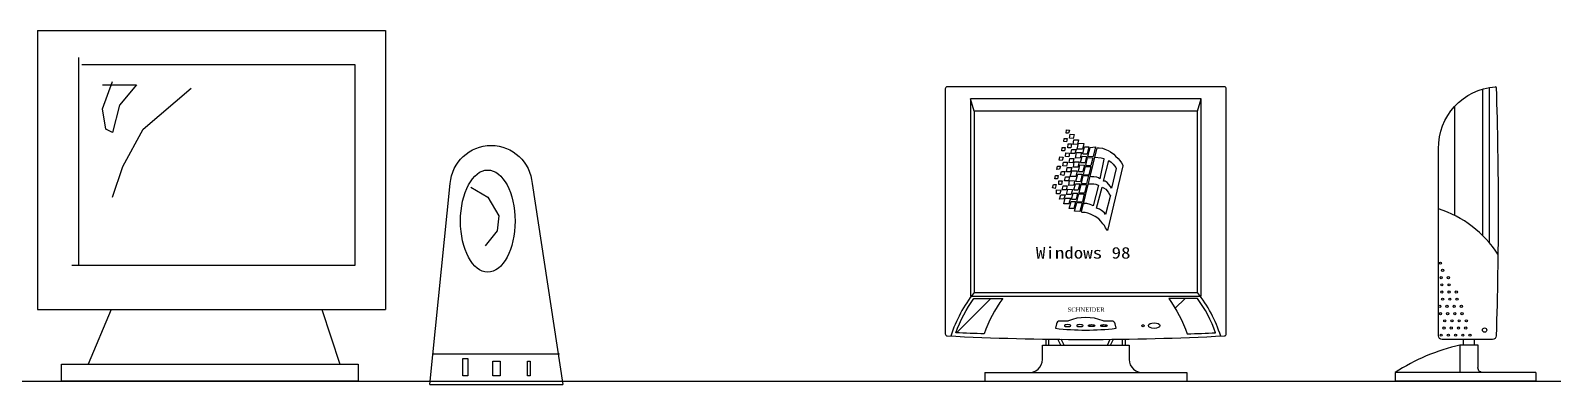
# Model space of a CAD drawing. Header units: millimetres. Extents: x 4513 to 24862, y 3359 to 11488.
# Drawn here: x 9544 to 11655, y 10876 to 11367 of the extents above; entities that cross this region are included whole.
import ezdxf

# ---------------------------------------------------------------- set-up
doc = ezdxf.new("R2010")
doc.units = ezdxf.units.MM
doc.layers.add('dwgmodels.com', color=169, linetype='Continuous')
doc.styles.add('STYLE1', font='SimSun.ttf')
doc.styles.add('STYLE4', font='dutcheb.ttf')
pattern_1 = [(44.99999999999999, (-27637.76580486088, 2385.938268150261), (-44.90128060534576, 44.90128060534576), [])]

msp = doc.modelspace()

# ---------------------------------------------------------------- hatches: boundary and pattern name
h = msp.add_hatch()
h.set_pattern_fill('ANSI31,_O', color=256, scale=20)
h.set_pattern_definition(pattern_1)
edge = h.paths.add_edge_path()
edge.add_arc((11047.05173370009, 10883.02369010966), 191.095128754489, 144.0373740621317, 160.7939079606203)
edge.add_arc((11007.41011840109, 14697.35876021706), 3754.113040612058, 267.2489413729513, 267.8503211526298, ccw=False)
edge.add_arc((11007.64918142069, 10882.84850248529), 191.681697345242, 144.0998640370224, 160.26543970776, ccw=False)
edge.add_line((10852.37929157806, 10995.24571955675), (10892.37929161531, 10995.24571955675))
h = msp.add_hatch()
h.set_pattern_fill('ANSI31,_O', color=256, scale=20)
h.set_pattern_definition(pattern_1)
edge = h.paths.add_edge_path()
edge.add_arc((10967.76850504541, 10883.02369010966), 191.095128754489, 19.206092039379712, 35.962625937868324, ccw=False)
edge.add_arc((11007.4101203444, 14697.35876021706), 3754.113040612058, 272.1496788473702, 272.7510586270487)
edge.add_arc((11007.17105732481, 10882.84850248529), 191.681697345242, 19.73456029224005, 35.90013596297759)
edge.add_line((11162.44094716744, 10995.24571955675), (11122.44094713019, 10995.24571955675))

# ---------------------------------------------------------------- linework, layer by layer
for p, q in [((11557.67157059522, 11285.86931248259), (11557.67157059522, 11082.877926844)), ((11566.852111047, 11288.03800012515), (11566.852111047, 11073.10423629946)), ((10852.41011940302, 11255.24571956607), (10847.41011939836, 11272.24571955862)), ((11162.41011934248, 11255.24571956607), (11167.41011934714, 11272.24571955862)), ((11519.14558853382, 11261.84035485034), (11519.14558853382, 11110.37782180478)), ((10977.22447025949, 11212.94905108056), (10977.64455285282, 11217.35716677626)), ((10980.58493030616, 11212.73912528245), (10977.22447025949, 11212.94905108056)), ((10977.64455285282, 11217.35716677626), (10981.42509549284, 11217.35716677626)), ((10980.3749391845, 11224.914039044), (10980.58493030616, 11229.53208052326)), ((10983.52530764309, 11224.49418743321), (10980.3749391845, 11224.914039044)), ((10980.58493030616, 11229.53208052326), (10984.78555553952, 11228.90236835059)), ((10981.42509549284, 11217.35716677626), (10980.58493030616, 11212.73912528245)), ((10984.78555553952, 11228.90236835059), (10983.52530764309, 11224.49418743321)), ((10984.99554666118, 11217.77701838705), (10985.83571184785, 11223.23469785164)), ((10990.03633719762, 11217.35716677626), (10984.99554666118, 11217.77701838705)), ((10985.83571184785, 11223.23469785164), (10991.29648462762, 11223.02483727521)), ((10989.82624560953, 11208.96072177397), (10990.87640191787, 11215.46796502202)), ((10991.29648462762, 11223.02483727521), (10990.03633719762, 11217.35716677626)), ((10990.87640191787, 11215.46796502202), (10997.17733988432, 11215.46796502202)), ((10997.17733988432, 11215.46796502202), (10995.91709198789, 11209.38050814852)), ((10970.50344958329, 11187.12987342855), (10971.55360589163, 11191.74791492237)), ((10971.55360589163, 11191.74791492237), (10975.96422224664, 11191.5379891097)), ((10974.28399222331, 11200.35428572277), (10974.70407493306, 11204.76246665471)), ((10977.85454385807, 11200.35428572277), (10974.28399222331, 11200.35428572277)), ((10974.70407493306, 11204.76246665471), (10978.69470916116, 11204.76246665471)), ((10975.96422224664, 11191.5379891097), (10974.91416652114, 11186.71002181777)), ((10978.69470916116, 11204.76246665471), (10977.85454385807, 11200.35428572277)), ((10979.11469128807, 11192.1677665186), (10979.74476500308, 11197.41552018508)), ((10983.73539923118, 11191.74791492237), (10979.11469128807, 11192.1677665186)), ((10979.74476500308, 11197.41552018508), (10984.78555553952, 11196.78580801241)), ((10982.47525191759, 11204.55254084204), (10983.10532551618, 11210.01028555742)), ((10986.6757765681, 11204.55254084204), (10982.47525191759, 11204.55254084204)), ((10983.10532551618, 11210.01028555742), (10987.72593299286, 11210.01028555742)), ((10984.78555553952, 11196.78580801241), (10983.73539923118, 11191.74791492237)), ((10987.72593299286, 11210.01028555742), (10986.6757765681, 11204.55254084204)), ((10986.88586827261, 11196.5758822143), (10988.1460155862, 11202.24348747701)), ((10992.34664093596, 11196.5758822143), (10986.88586827261, 11196.5758822143)), ((10988.1460155862, 11202.24348747701), (10994.23686196455, 11202.24348747701)), ((10995.91709198789, 11209.38050814852), (10989.82624560953, 11208.96072177397)), ((10994.23686196455, 11202.24348747701), (10992.34664093596, 11196.5758822143)), ((10993.18670565621, 11190.06863896624), (10994.6569446743, 11197.83537179587)), ((10994.6569446743, 11197.83537179587), (11001.37786465125, 11197.83537179587)), ((10995.51983878841, 11202.50266561465), (10997.41197077451, 11210.82350340561)), ((11002.89929404748, 11202.69178149005), (10995.51983878841, 11202.50266561465)), ((10997.41197077451, 11210.82350340561), (11004.79142591716, 11210.25615576486)), ((11001.37786465125, 11197.83537179587), (10999.48764362266, 11190.27849952813)), ((11000.23359249239, 11183.96983122051), (11002.34879008853, 11192.61631190142)), ((11001.73333150228, 11115.55964854319), (11023.10917214849, 11204.23079427105)), ((11002.34879008853, 11192.61631190142), (11008.56353729391, 11192.3727257335)), ((11004.79142591716, 11210.25615576486), (11002.89929404748, 11202.69178149005)), ((11003.23530335804, 11196.24019092129), (11005.60001205081, 11205.9066209867)), ((11003.23530335804, 11196.24019092129), (11009.48731301246, 11196.11521769088)), ((11005.60001205081, 11205.9066209867), (11011.90416831882, 11205.9066209867)), ((11008.56353729391, 11192.3727257335), (11006.48941381728, 11183.96983122051)), ((11007.35647594915, 11179.68116967945), (11010.0587182947, 11190.83256757125)), ((11011.90416831882, 11205.9066209867), (11009.48731301246, 11196.11521769088)), ((11010.0587182947, 11190.83256757125), (11017.21332585798, 11190.65412618051)), ((11010.50484101647, 11192.67359091731), (11013.39190653884, 11204.58770244563)), ((11010.50484101647, 11192.67359091731), (11017.5736560755, 11192.16046301421)), ((11013.39190653884, 11204.58770244563), (11017.29936912083, 11205.04715160764)), ((11017.21332585798, 11190.65412618051), (11014.6076212673, 11179.76115055621)), ((11017.29936912083, 11205.04715160764), (11020.79558258769, 11205.62951314327)), ((11020.79558258769, 11205.62951314327), (11017.5736560755, 11192.16046301421)), ((11019.96047343486, 11191.16937931807), (11028.62545966995, 11190.44771056628)), ((11023.10917214849, 11204.23079427105), (11025.86731585102, 11204.23079427105)), ((11025.86731585102, 11204.23079427105), (11030.69409265076, 11203.77134509449)), ((11030.69409265076, 11203.77134509449), (11033.68214043216, 11202.62275478576)), ((11033.68214043216, 11202.62275478576), (11038.27901315303, 11200.78502334486)), ((11038.27901315303, 11200.78502334486), (11041.72676839293, 11198.94729190395)), ((11041.72676839293, 11198.94729190395), (11046.32374169664, 11195.73121293337)), ((11046.32374169664, 11195.73121293337), (11048.85208201954, 11192.74489118374)), ((11048.85208201954, 11192.74489118374), (11052.52954005623, 11189.75856943411)), ((10967.14298953661, 11174.32524749433), (10968.19314584495, 11178.94328898814)), ((10971.13362388113, 11174.74503386888), (10967.14298953661, 11174.32524749433)), ((10968.19314584495, 11178.94328898814), (10972.18367960663, 11178.73336319003)), ((10974.91416652114, 11186.71002181777), (10970.50344958329, 11187.12987342855)), ((10972.18367960663, 11178.73336319003), (10971.13362388113, 11174.74503386888)), ((10972.60376231638, 11166.76837524114), (10973.86401021281, 11171.59634253307)), ((10973.86401021281, 11171.59634253307), (10978.48461757307, 11171.59634253307)), ((10975.7542312414, 11179.57300116081), (10976.3843049564, 11184.61089426541)), ((10980.79492131141, 11178.94328898814), (10975.7542312414, 11179.57300116081)), ((10976.3843049564, 11184.61089426541), (10982.05516920784, 11184.40096845274)), ((10978.48461757307, 11171.59634253307), (10977.0143786714, 11165.9287372558)), ((10980.58493030616, 11170.9666303604), (10981.42509549284, 11176.84416143579)), ((10986.46578556286, 11170.9666303604), (10980.58493030616, 11170.9666303604)), ((10982.05516920784, 11184.40096845274), (10980.79492131141, 11178.94328898814)), ((10981.42509549284, 11176.84416143579), (10988.1460155862, 11176.84416143579)), ((10984.36547294618, 11183.77125628007), (10985.41562925452, 11189.64878735546)), ((10989.4061630162, 11183.56133048196), (10984.36547294618, 11183.77125628007)), ((10985.41562925452, 11189.64878735546), (10991.08639303954, 11189.43886155734)), ((10985.62562025977, 11164.45932187611), (10988.1460155862, 11172.22611994197)), ((10988.1460155862, 11176.84416143579), (10986.46578556286, 11170.9666303604)), ((10988.1460155862, 11172.22611994197), (10995.28701827289, 11172.22611994197)), ((10991.08639303954, 11189.43886155734), (10989.4061630162, 11183.56133048196)), ((10990.24632831929, 11177.68379940657), (10991.50647563287, 11184.82082006353)), ((10996.33717458123, 11177.68379940657), (10990.24632831929, 11177.68379940657)), ((10991.50647563287, 11184.82082006353), (10998.22749630907, 11184.82082006353)), ((10999.48764362266, 11190.27849952813), (10993.18670565621, 11190.06863896624)), ((10995.28701827289, 11172.22611994197), (10993.60678824955, 11164.66924767423)), ((10998.22749630907, 11184.82082006353), (10996.33717458123, 11177.68379940657)), ((10997.218860573, 11171.64624365518), (10999.39036255596, 11180.52288524172)), ((10997.218860573, 11171.64624365518), (11003.41920149871, 11171.5314831626)), ((10999.39036255596, 11180.52288524172), (11005.57501512007, 11180.265329046)), ((11000.23359249239, 11183.96983122051), (11006.48941381728, 11183.96983122051)), ((11005.57501512007, 11180.265329046), (11003.41920149871, 11171.5314831626)), ((11004.31760682618, 11167.14060733916), (11007.04543434908, 11178.39758807799)), ((11006.95620421679, 11178.39981731499), (11014.23845733875, 11178.2178850944)), ((11007.35647594915, 11179.68116967945), (11014.6076212673, 11179.76115055621)), ((11014.23845733875, 11178.2178850944), (11011.54435743005, 11166.95537862956)), ((11016.0518629978, 11178.17258086411), (11016.1501508242, 11178.17012534483)), ((11032.30301828948, 11188.38022191898), (11027.01653414765, 11161.50326087786)), ((11028.62545966995, 11190.44771056628), (11032.53292225194, 11189.52881222771)), ((11031.84331083098, 11158.05748995167), (11039.19842795362, 11186.54249047808)), ((11032.53292225194, 11189.52881222771), (11032.30301828948, 11188.38022191898)), ((11058.96534296112, 11179.19156468537), (11037.58950243132, 11089.60152061895)), ((11039.19842795362, 11186.54249047808), (11042.64618307711, 11184.24530986062)), ((11042.64618307711, 11184.24530986062), (11045.40432689605, 11181.718437273)), ((11049.54159285766, 11175.74579375918), (11043.33569391524, 11148.40931831981)), ((11045.40432689605, 11181.718437273), (11047.24305591439, 11179.19156468537)), ((11047.24305591439, 11179.19156468537), (11049.08188551558, 11177.12407603808)), ((11049.08188551558, 11177.12407603808), (11049.54159285766, 11175.74579375918)), ((11052.52954005623, 11189.75856943411), (11054.59817303703, 11186.77224766993)), ((11054.59817303703, 11186.77224766993), (11057.12651335993, 11183.32647674374)), ((11057.12651335993, 11183.32647674374), (11058.73543899865, 11180.3401549941)), ((11058.73543899865, 11180.3401549941), (11058.96534296112, 11179.19156468537)), ((10961.05214315825, 11148.7159304042), (10962.52238217634, 11153.54389769613)), ((10965.04267691993, 11148.08621823153), (10961.05214315825, 11148.7159304042)), ((10962.52238217634, 11153.54389769613), (10966.51291593802, 11153.33403713425)), ((10964.62269479302, 11161.31069576199), (10965.25276850802, 11166.13866306847)), ((10968.19314584495, 11161.31069576199), (10964.62269479302, 11161.31069576199)), ((10966.51291593802, 11153.33403713425), (10965.04267691993, 11148.08621823153)), ((10965.25276850802, 11166.13866306847), (10969.2433022697, 11165.9287372558)), ((10969.2433022697, 11165.9287372558), (10968.19314584495, 11161.31069576199)), ((10970.08346757279, 11158.58179080073), (10974.91416652114, 11158.3719302243)), ((10970.29345857804, 11153.33403713425), (10970.08346757279, 11158.58179080073)), ((10973.86401021281, 11153.33403713425), (10970.29345857804, 11153.33403713425)), ((10977.0143786714, 11165.9287372558), (10972.60376231638, 11166.76837524114)), ((10974.91416652114, 11158.3719302243), (10973.86401021281, 11153.33403713425)), ((10974.70407493306, 11145.98709067918), (10975.96422224664, 11151.65469594189)), ((10975.96422224664, 11151.65469594189), (10981.6350866145, 11151.44483538001)), ((10978.06453497974, 11158.3719302243), (10979.11469128807, 11164.24946129968)), ((10983.31531663784, 11158.58179080073), (10978.06453497974, 11158.3719302243)), ((10979.11469128807, 11164.24946129968), (10984.78555553952, 11164.03953550156)), ((10981.6350866145, 11151.44483538001), (10980.16484759641, 11145.98709067918)), ((10984.78555553952, 11164.03953550156), (10983.31531663784, 11158.58179080073)), ((10983.73539923118, 11152.07454755268), (10984.99554666118, 11158.79171659885)), ((10990.66641091262, 11152.2844733508), (10983.73539923118, 11152.07454755268)), ((10984.99554666118, 11158.79171659885), (10991.92655822621, 11158.58179080073)), ((10993.60678824955, 11164.66924767423), (10985.62562025977, 11164.45932187611)), ((10991.92655822621, 11158.58179080073), (10990.66641091262, 11152.2844733508)), ((10990.89559193594, 11145.79805687658), (10992.97042868925, 11154.27955130412)), ((10992.97042868925, 11154.27955130412), (10999.16083100611, 11154.27955130412)), ((10993.83894054112, 11157.82984418451), (10996.25005366174, 11167.68596530432)), ((10993.83894054112, 11157.82984418451), (10999.98104446926, 11157.60248120473)), ((10996.25005366174, 11167.68596530432), (11002.43608190571, 11167.54857195605)), ((10999.16083100611, 11154.27955130412), (10997.09412539737, 11145.90670844604)), ((10998.19508779687, 11141.87468464201), (11000.97701596455, 11153.35492381832)), ((11002.43608190571, 11167.54857195605), (10999.98104446926, 11157.60248120473)), ((11000.97701596455, 11153.35492381832), (11008.24754780983, 11153.17328444048)), ((11001.31300187563, 11154.74144370359), (11004.03956477889, 11165.99320532527)), ((11001.31300187563, 11154.74144370359), (11008.66662550611, 11154.92521113897)), ((11004.03956477889, 11165.99320532527), (11011.26870643706, 11165.80303804489)), ((11004.31760682618, 11167.14060733916), (11011.54435743005, 11166.95537862956)), ((11008.24754780983, 11153.17328444048), (11005.54481395879, 11141.87468464201)), ((11011.26870643706, 11165.80303804489), (11008.66662550611, 11154.92521113897)), ((11011.06865986144, 11154.28440666705), (11015.06454418772, 11154.38202706986)), ((11015.52415106339, 11164.25989067188), (11013.49770117444, 11164.36054271884)), ((11015.06454418772, 11154.38202706986), (11018.74210280725, 11154.15226986347)), ((11018.74210280725, 11164.25989067188), (11015.52415106339, 11164.25989067188)), ((11024.94790116684, 11152.54423037817), (11017.5927840442, 11123.5997807043)), ((11022.87926818603, 11163.80044149532), (11018.74210280725, 11164.25989067188)), ((11018.74210280725, 11154.15226986347), (11021.50024650977, 11153.69282068691)), ((11021.50024650977, 11153.69282068691), (11024.48819370834, 11152.54423037817)), ((11022.41956072753, 11120.61345894012), (11030.00458181263, 11149.78766583494)), ((11025.1778051293, 11162.65185118659), (11022.87926818603, 11163.80044149532)), ((11024.48819370834, 11152.54423037817), (11024.94790116684, 11152.54423037817)), ((11027.01653414765, 11161.50326087786), (11025.1778051293, 11162.65185118659)), ((11030.00458181263, 11149.78766583494), (11032.07321479344, 11148.63907552621)), ((11034.14184777425, 11157.82779799605), (11031.84331083098, 11158.05748995167)), ((11032.07321479344, 11148.63907552621), (11035.061161992, 11146.80127883452)), ((11036.89999159319, 11155.99000130437), (11034.14184777425, 11157.82779799605)), ((11038.968624574, 11153.69282068691), (11036.89999159319, 11155.99000130437)), ((11041.72676839293, 11150.70649893727), (11038.968624574, 11153.69282068691)), ((11043.33569391524, 11148.40931831981), (11041.72676839293, 11150.70649893727)), ((10966.72290694327, 11140.52941120003), (10966.93299853136, 11145.98709067918)), ((10971.34361488638, 11140.31948540191), (10966.72290694327, 11140.52941120003)), ((10966.93299853136, 11145.98709067918), (10972.81385390447, 11145.77716486651)), ((10971.13362388113, 11133.18246474495), (10972.81385390447, 11139.05999582034)), ((10977.22447025949, 11133.39239054307), (10971.13362388113, 11133.18246474495)), ((10972.81385390447, 11145.77716486651), (10971.34361488638, 11140.31948540191)), ((10972.81385390447, 11139.05999582034), (10978.69470916116, 11138.85007002222)), ((10980.16484759641, 11145.98709067918), (10974.70407493306, 11145.98709067918)), ((10977.0143786714, 11126.46529569878), (10978.69470916116, 11134.44195432652)), ((10978.69470916116, 11138.85007002222), (10977.22447025949, 11133.39239054307)), ((10978.69470916116, 11134.44195432652), (10986.04570296952, 11134.23202852841)), ((10980.58493030616, 11139.68970799301), (10982.47525191759, 11147.03665444808)), ((10987.30585028311, 11139.47984743112), (10980.58493030616, 11139.68970799301)), ((10982.47525191759, 11147.03665444808), (10989.19617189453, 11146.61680285184)), ((10986.04570296952, 11134.23202852841), (10983.94539023643, 11126.46529569878)), ((10984.59698600122, 11120.05068595585), (10987.0337572916, 11130.01169234753)), ((10987.0337572916, 11130.01169234753), (10993.11708917735, 11129.79454552528)), ((10989.19617189453, 11146.61680285184), (10987.30585028311, 11139.47984743112)), ((10987.78200408337, 11133.07036697638), (10989.8708783126, 11141.60924395669)), ((10987.78200408337, 11133.07036697638), (10993.89720966933, 11132.95504715183)), ((10989.8708783126, 11141.60924395669), (10996.03336318755, 11141.60924395669)), ((10993.11708917735, 11129.79454552528), (10990.71196935033, 11120.05068595585)), ((10990.89559193594, 11145.79805687658), (10997.09412539737, 11145.90670844604)), ((10992.01616647547, 11116.37600587978), (10994.91133811311, 11128.32356862322)), ((10996.03336318755, 11141.60924395669), (10993.89720966933, 11132.95504715183)), ((10994.91133811311, 11128.32356862322), (11002.26141084344, 11128.14863488433)), ((10995.19409125564, 11129.49041170481), (10997.86109805932, 11140.49640236312)), ((10995.19409125564, 11129.49041170481), (11002.66954701287, 11129.85482123162)), ((10997.86109805932, 11140.49640236312), (11005.21511563924, 11140.49640236312)), ((10998.19508779687, 11141.87468464201), (11005.54481395879, 11141.87468464201)), ((11002.26141084344, 11128.14863488433), (10999.33538006512, 11115.91655670322)), ((11005.21511563924, 11140.49640236312), (11002.66954701287, 11129.85482123162)), ((11041.95657177256, 11138.5314547178), (11034.83135861238, 11111.65442844044)), ((11035.061161992, 11146.80127883452), (11038.50891723191, 11142.89612398256)), ((11038.50891723191, 11142.89612398256), (11040.5775500963, 11139.68004502653)), ((11040.5775500963, 11139.68004502653), (11041.95657177256, 11138.5314547178)), ((10983.94539023643, 11126.46529569878), (10977.0143786714, 11126.46529569878)), ((10990.71196935033, 11120.05068595585), (10984.59698600122, 11120.05068595585)), ((10999.3529632025, 11115.99006225419), (10992.01616647547, 11116.37600587978)), ((11002.42294292325, 11114.41105823446), (11001.73333150228, 11115.55964854319)), ((11006.79001226449, 11114.41105823446), (11002.42294292325, 11114.41105823446)), ((11004.50609638715, 11127.06161658111), (11005.18108674218, 11127.04555163049)), ((11004.72137928368, 11127.04555163049), (11005.61415895713, 11126.99859466642)), ((11009.08844862492, 11126.81585966033), (11004.72137928368, 11127.04555163049)), ((11010.46757088402, 11113.49222513213), (11006.79001226449, 11114.41105823446)), ((11013.68542204504, 11125.6672693516), (11009.08844862492, 11126.81585966033)), ((11014.14512938713, 11112.3436348234), (11010.46757088402, 11113.49222513213)), ((11015.75405502585, 11124.51867904287), (11013.68542204504, 11125.6672693516)), ((11016.90327320607, 11110.96528730827), (11014.14512938713, 11112.3436348234)), ((11017.5927840442, 11123.5997807043), (11015.75405502585, 11124.51867904287)), ((11020.58083170918, 11109.12755585281), (11016.90327320607, 11110.96528730827)), ((11025.40760850893, 11105.68178492662), (11020.58083170918, 11109.12755585281)), ((11026.32702330952, 11119.23517667578), (11022.41956072753, 11120.61345894012)), ((11029.08516712846, 11117.16768801393), (11026.32702330952, 11119.23517667578)), ((11033.22243297366, 11113.9516090579), (11029.08516712846, 11117.16768801393)), ((11034.83135861238, 11111.65442844044), (11033.22243297366, 11113.9516090579)), ((11028.39565629033, 11102.46570597059), (11025.40760850893, 11105.68178492662)), ((11030.92399661322, 11099.02000028064), (11028.39565629033, 11102.46570597059)), ((11033.22243297366, 11096.26337050117), (11030.92399661322, 11099.02000028064)), ((11034.83135861238, 11093.27704873699), (11033.22243297366, 11096.26337050117)), ((11037.58950243132, 11089.60152061895), (11034.83135861238, 11093.27704873699)), ((10952.41011937973, 10930.24571955443), (10952.41011937973, 10938.64809664496)), ((10956.41011933689, 10930.24571955443), (10956.41011933689, 10938.59169474576)), ((10972.93798337118, 10930.24571955443), (10968.83903935445, 10938.4436076461)), ((10977.41011940302, 10930.24571955443), (10973.33288824079, 10938.40018173336)), ((11037.41011934248, 10930.24571955443), (11041.48735050471, 10938.40018173336)), ((11041.88225537432, 10930.24571955443), (11045.98119939105, 10938.4436076461)), ((11058.41011940861, 10930.24571955443), (11058.41011940861, 10938.59169474576)), ((11062.41011936576, 10930.24571955443), (11062.41011936576, 10938.64809664496)), ((11531.52234354415, 10930.24571955443), (11531.52234354415, 10938.24571955606)), ((11546.52234355812, 10930.24571955443), (11546.52234355812, 10938.24571955606)), ((11526.5223435395, 10930.24571955443), (11526.5223435395, 10892.24571955396)), ((10097.43738631145, 10875.51504616108), (10281.93301582137, 10875.51504616108)), ((10867.41011941699, 10892.24571955396), (11147.41011932851, 10892.24571955396)), ((10867.41011941699, 10892.24571955396), (10867.41011941699, 10880.24571956607)), ((10867.41011941699, 10880.24571956607), (11147.41011932851, 10880.24571956607)), ((11147.41011932851, 10892.24571955396), (11147.41011932851, 10880.24571956607)), ((11436.52234357209, 10892.24571955396), (11436.52234357209, 10880.24571956607)), ((11631.52234352087, 10892.24571955396), (11436.52234357209, 10892.24571955396)), ((11631.52234352087, 10880.24571956607), (11436.52234357209, 10880.24571956607)), ((11631.52234352087, 10892.24571955396), (11631.52234352087, 10880.24571956607))]:
    msp.add_line(p, q)
for points in [[(9553.41184537751, 11367.43502720032), (9553.41184537751, 10979.58969891892)], [(9553.41184537751, 11367.43502720032), (10035.93884306387, 11367.43502720032)], [(10035.93884306387, 11367.43502720032), (10035.93884306387, 10979.58969891892)], [(9614.910388508675, 11320.19765339914), (9993.362944367205, 11320.19765339914), (9993.362944367205, 11041.08836473728), (9600.718430852381, 11041.08836473728)], [(9610.179727458259, 11329.65898546804), (9610.179727458259, 11041.08836473728)], [(9643.294329665465, 11291.81365719246), (9690.60088941255, 11291.81365719246), (9666.947609539007, 11263.42966098577), (9657.48631293313, 11225.58433271019), (9648.024990715881, 11230.31499138864), (9643.294329665465, 11258.69898758078), (9657.48631293313, 11296.54431585636)], [(9657.48631293313, 11135.70167069969), (9671.678270589424, 11178.27767236572), (9700.062211746214, 11230.31499138864), (9766.29141604421, 11287.08298380201)], [(10154.2052683922, 11149.89367615903), (10177.85854826575, 11135.70167069969), (10193.08480017712, 11109.68308477727), (10191.01515845755, 11088.98646226857), (10174.45787021784, 11068.28983975988)], [(9553.41184537751, 10979.58969891892), (10035.93884306387, 10979.58969891892)], [(9655.494454110836, 10979.58969891892), (9623.624761266497, 10903.89904238231)], [(9947.633246918072, 10979.58969891892), (9972.863416679998, 10903.89904238231)], [(10102.16804736187, 10918.09104784165), (10277.20235477095, 10918.09104784165)]]:
    msp.add_lwpolyline(points)
for points in [[(10812.41011936576, 10946.15547860571, 0.4053642552298068), (10815.31921031778, 10943.15685634041, 0.0255667319257303), (11199.50102842772, 10943.15685634041, 0.4053642552305101), (11202.41011937973, 10946.15547860571), (11202.41011937973, 11286.24571955419, 0.4142135623730951), (11199.41011935366, 11289.24571956572), (10815.41011939184, 11289.24571956572, 0.4142135623730951), (10812.41011936576, 11286.24571955419)], [(10892.37929161531, 10995.24571955675, 0.0732447328272385), (10866.5926927038, 10945.88769218075, -0.0026240203251006), (10827.22551739202, 10947.57233546529, -0.0706528415583127), (10852.37929157806, 10995.24571955675)], [(11122.44094713019, 10995.24571955675, -0.0732447328272385), (11148.22754604169, 10945.88769218075, 0.0026240203251006), (11187.59472135348, 10947.57233546529, 0.0706528415583127), (11162.44094716744, 10995.24571955675)], [(10971.50913884756, 10963.70749675675, 0.3575107650276718), (10966.60623550774, 10959.68807742879), (10965.41011941512, 10953.70749674743, 0.05872937607767), (11049.41011933037, 10953.70749674743), (11048.21400323776, 10959.68807742879, 0.3575107650276829), (11043.31109989793, 10963.70749675675), (11033.39088152056, 10963.70749675675, -0.0953501994228973), (11031.53511279156, 10964.06463961006, 0.1924500897307575), (10983.28512595394, 10964.06463961006, -0.0953501994228887), (10981.42935722494, 10963.70749675675)]]:
    msp.add_lwpolyline(points, format="xyb", close=True)
for points in [[(11576.74316715342, 11288.14220499311, -0.0158488087355948), (11576.74316715342, 10943.24571956071, -0.4142135623730951), (11571.74316714877, 10938.24571955606), (11501.74316719999, 10938.24571955606, -0.4142135623730685), (11496.74316719533, 10943.24571956071), (11496.74316719533, 11203.12193770491, -0.3972268104032951), (11575.64042953668, 11289.13691349857)], [(10097.43738631145, 10875.51504616108), (10125.82132723541, 11154.62433483748, -0.934779398728934), (10239.35709139691, 11154.62433483748), (10281.93301582137, 10875.51504616108)], [(10927.41011935645, 10892.24571955396, 0.4194427182360527), (10947.41011937508, 10910.2457195649), (10947.41011937508, 10930.24571955443), (11067.41011937042, 10930.24571955443)], [(11067.41011937042, 10930.24571955443), (11067.41011937042, 10910.2457195649, 0.4194427182360526), (11087.41011938905, 10892.24571955396)], [(11557.58049877254, 10892.24571955396, -0.4408534682603041), (11551.52234356278, 10899.99361258646), (11551.52234356278, 10930.24571955443), (11526.5223435395, 10930.24571955443)]]:
    msp.add_lwpolyline(points, format="xyb")
for points in [[(10847.41011939836, 10998.24571956828), (11167.41011934714, 10998.24571956828), (11167.41011934714, 11272.24571955862), (10847.41011939836, 11272.24571955862)], [(10852.41011940302, 11003.24571955838), (11162.41011934248, 11003.24571955838), (11162.41011934248, 11255.24571956607), (10852.41011940302, 11255.24571956607)], [(9586.526447584716, 10903.89904238231), (9998.093605417622, 10903.89904238231), (9998.093605417622, 10880.24571956607), (9586.526447584716, 10880.24571956607)], [(10143.41301252493, 10911.68539122277), (10150.31186121409, 10911.68539122277), (10150.31186121409, 10887.53932671802), (10143.41301252493, 10887.53932671802)], [(10184.80618172684, 10908.23594922671), (10195.15446762448, 10908.23594922671), (10195.15446762448, 10887.53932671802), (10184.80618172684, 10887.53932671802)], [(10233.09819961791, 10908.23594922671), (10236.54763682639, 10908.23594922671), (10236.54763682639, 10887.53932671802), (10233.09819961791, 10887.53932671802)]]:
    msp.add_lwpolyline(points, close=True)
for centre, radius in [((11499.39222101015, 11044.10861845367), 1.5), ((11500.41164250938, 11024.10861844959), 1.5), ((11502.41164260437, 11034.10861844436), 1.5), ((11510.41164251869, 11024.10861844959), 1.5), ((11501.41164255687, 11014.10861845483), 1.5), ((11501.41164255687, 11004.10861844552), 1.5), ((11511.41164256619, 11014.10861845483), 1.5), ((11511.41164256619, 11004.10861844552), 1.5), ((11521.4116425755, 11004.10861844552), 1.5), ((11498.4116425308, 10984.108618456), 1.5), ((11502.41164260437, 10994.10861845076), 1.5), ((11508.41164254011, 10984.108618456), 1.5), ((11512.41164249727, 10994.10861845076), 1.5), ((11518.41164254942, 10984.108618456), 1.5), ((11522.41164250658, 10994.10861845076), 1.5), ((11528.41164255874, 10984.108618456), 1.5), ((11086.87014973616, 10957.23974582047), 1.5), ((11499.41164257829, 10974.10861844668), 1.5), ((11505.41164251403, 10964.10861845192), 1.5), ((11509.41164258761, 10974.10861844668), 1.5), ((11515.41164252335, 10964.10861845192), 1.5), ((11519.41164259692, 10974.10861844668), 1.5), ((11525.41164253266, 10964.10861845192), 1.5), ((11529.41164260623, 10974.10861844668), 1.5), ((11535.41164254197, 10964.10861845192), 1.5), ((11500.41164250938, 10944.10861844785), 1.5), ((11504.41164258295, 10954.10861845716), 1.5), ((11510.41164251869, 10944.10861844785), 1.5), ((11514.41164259226, 10954.10861845716), 1.5), ((11520.411642528, 10944.10861844785), 1.5), ((11524.41164260158, 10954.10861845716), 1.5), ((11530.41164253732, 10944.10861844785), 1.5), ((11534.41164249448, 10954.10861845716), 1.5), ((11540.41164254663, 10944.10861844785), 1.5), ((11560.7163138025, 10951.26068713848), 3)]:
    msp.add_circle(centre, radius)
for centre, radius, start, end in [((11575.74316722234, 11288.14220499311), 1.000000000001579, 0, 95.89683550571583), ((11449.50258804378, 10972.07501207135), 154.8477145662318, 33.14370240887794, 72.23716399682154), ((11003.88176951451, 10883.72536662332), 192.9475979785952, 141.7244101165543, 162.1376083396554), ((11010.93846923099, 10883.72536662332), 192.9475979785497, 17.86239166034462, 38.27558988344575), ((11587.73688043361, 10659.68497427361), 277.3992365123248, 102.7485678950528, 123.0325352175466)]:
    msp.add_arc(centre, radius, start, end)
for centre, major_axis, ratio in [((10177.85854826575, 11102.58701581456), (0, 70.95998315591532), 0.5333333886414814), ((11015.54270079718, 10957.39735989895), (-4.466919195343507, 0), 0.3170752862242101), ((11032.6541967493, 10957.39735989895), (-4.466919195343507, 0), 0.3170752862242101), ((11102.33916286738, 10957.39735989895), (-7.954513776785458, 0), 0.494995209482222)]:
    msp.add_ellipse(centre, major_axis=major_axis, ratio=ratio)
at = {"extrusion": (0, 0, -1)}
for centre in [(10982.16604199619, 10957.39735989895), (10999.27753794832, 10957.39735989895)]:
    msp.add_ellipse(centre, major_axis=(4.466919195343507, 0), ratio=0.3170752862242101, dxfattribs=at)
at = {"layer": 'dwgmodels.com'}
msp.add_line((4512.959825716776, 10880.24571956607), (24839.16303436631, 10880.24571956607), dxfattribs=at)

# ---------------------------------------------------------------- texts
at = {"style": 'STYLE1', "width": 1.199999999999999}
msp.add_text('Windows 98', height=16.07598631362144, dxfattribs=at).set_placement((10938.25819322733, 11050.52226152743))
at = {"style": 'STYLE4'}
msp.add_text('SCHNEIDER', height=6, dxfattribs=at).set_placement((10982.22420867891, 10976.63992036082))

doc.saveas('drawing.dxf')
